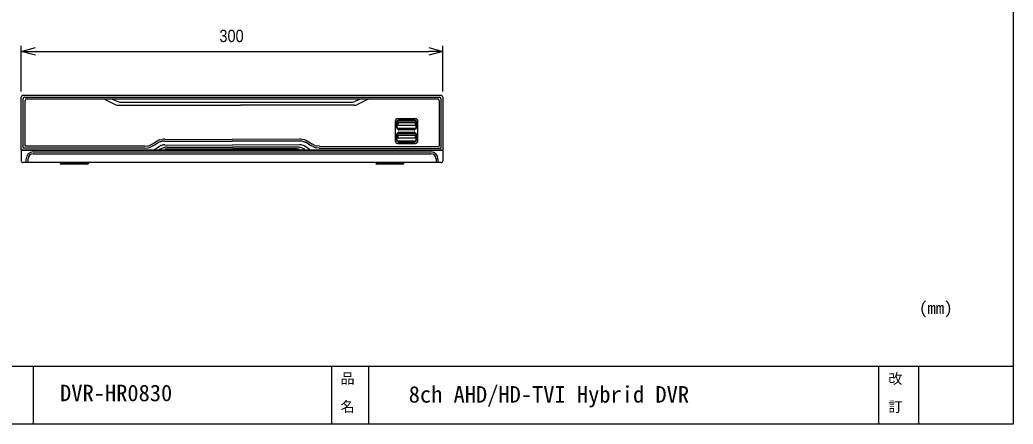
# Model space of a CAD drawing. Units: millimetres on the paper. Extents: x -139 to 141, y -98 to 91.
# Drawn here: x -35.8 to 140.9, y -98.5 to -26.5 of the extents above; entities that cross this region are included whole.
import ezdxf
from ezdxf.enums import TextEntityAlignment as Align

# ---------------------------------------------------------------- set-up
doc = ezdxf.new("R2010")
doc.units = ezdxf.units.MM
doc.layers.add('0-0_0', color=4, linetype='Continuous')
doc.layers.add('0-1_外形線', color=4, linetype='Continuous')
doc.styles.add('ＭＳ ゴシック', font='')
doc.styles.add('ＭＳ Ｐゴシック', font='')
doc.styles.get('ＭＳ ゴシック').set_extended_font_data('MS Gothic')
doc.styles.get('ＭＳ Ｐゴシック').set_extended_font_data('MS PGothic')

msp = doc.modelspace()

# ---------------------------------------------------------------- linework, layer by layer
at = {"layer": '0-0_0'}
for p, q in [((-35.542, -32.103), (-33.042, -32.103)), ((39.452, -32.103), (36.952, -32.103))]:
    msp.add_line(p, q, dxfattribs=at)
for points in [[(-33.042, -32.773), (-35.542, -32.103), (-33.042, -31.433)], [(36.952, -31.433), (39.452, -32.103), (36.952, -32.773)]]:
    msp.add_lwpolyline(points, dxfattribs=at)
at = {"layer": '0-1_外形線'}
for p, q in [((-35.542, -39.241), (-35.542, -31.103)), ((39.452, -39.241), (39.452, -31.103)), ((-33.042, -32.103), (36.952, -32.103)), ((-35.206, -39.904), (39.116, -39.904)), ((-34.937, -40.217), (38.847, -40.217)), ((-34.6, -40.553), (38.51, -40.553)), ((-20.871, -40.553), (-18.714, -41.588)), ((-19.518, -40.553), (-18.395, -41.026)), ((24.939, -40.553), (23.816, -41.026)), ((26.293, -40.553), (24.135, -41.588)), ((39.116, -40.486), (39.116, -49.325)), ((-18.248, -41.694), (3.454, -41.678)), ((-17.992, -41.11), (23.414, -41.11)), ((23.669, -41.694), (3.454, -41.678)), ((38.779, -40.822), (38.779, -48.981)), ((34.574, -44.096), (31.441, -44.096)), ((31.097, -45.515), (31.097, -44.776)), ((31.229, -44.644), (31.287, -44.644)), ((31.287, -45.647), (31.229, -45.647)), ((31.36, -44.527), (31.36, -44.644)), ((31.36, -45.647), (31.36, -45.771)), ((31.419, -44.396), (31.521, -44.396)), ((31.419, -44.476), (31.521, -44.476)), ((31.521, -45.823), (31.419, -45.823)), ((31.521, -45.903), (31.419, -45.903)), ((31.521, -44.396), (31.521, -44.344)), ((31.521, -45.823), (31.521, -45.903)), ((31.521, -45.954), (31.521, -45.903)), ((31.653, -44.212), (34.361, -44.212)), ((34.493, -44.344), (34.493, -44.396)), ((34.493, -44.396), (34.603, -44.396)), ((34.493, -44.476), (34.603, -44.476)), ((34.603, -45.823), (34.493, -45.823)), ((34.493, -45.903), (34.493, -45.954)), ((34.654, -44.527), (34.654, -44.644)), ((34.654, -45.647), (34.654, -45.771)), ((34.735, -44.644), (34.735, -44.527)), ((34.735, -44.644), (34.786, -44.644)), ((34.735, -45.647), (34.735, -45.771)), ((34.786, -45.647), (34.735, -45.647)), ((34.918, -44.776), (34.918, -45.515)), ((35.035, -48.024), (35.035, -44.557)), ((31.097, -47.767), (31.097, -47.028)), ((31.229, -46.897), (31.287, -46.897)), ((31.419, -46.648), (31.324, -46.684)), ((31.36, -46.78), (31.36, -46.897)), ((31.419, -46.648), (31.521, -46.648)), ((31.419, -46.728), (31.521, -46.728)), ((31.521, -46.648), (31.521, -46.597)), ((34.361, -46.086), (31.653, -46.086)), ((31.653, -46.465), (34.361, -46.465)), ((34.493, -46.597), (34.493, -46.648)), ((34.493, -46.648), (34.603, -46.648)), ((34.493, -46.728), (34.603, -46.728)), ((34.691, -46.684), (34.603, -46.648)), ((34.654, -46.78), (34.654, -46.897)), ((34.735, -46.78), (34.691, -46.684)), ((34.735, -46.897), (34.735, -46.78)), ((34.735, -46.897), (34.786, -46.897)), ((34.918, -47.028), (34.918, -47.767)), ((-13.558, -48.992), (-13.045, -48.914)), ((-13.507, -49.324), (-12.995, -49.247)), ((-12.757, -48.828), (-12.207, -48.575)), ((-12.616, -49.133), (-12.066, -48.88)), ((-12.063, -48.495), (-11.401, -48.057)), ((-11.878, -48.775), (-11.216, -48.338)), ((-11.507, -49.336), (-10.845, -48.899)), ((-10.952, -49.531), (-10.133, -49.227)), ((-10.881, -47.845), (-10.515, -47.762)), ((-10.807, -48.173), (-10.456, -48.093)), ((-10.659, -48.829), (-10.339, -48.756)), ((-10.017, -47.718), (1.974, -47.759)), ((-10.01, -48.054), (1.973, -48.095)), ((-9.995, -48.726), (1.971, -48.768)), ((-9.572, -49.126), (2.035, -49.126)), ((-9.511, -49.462), (2.035, -49.462)), ((13.949, -47.718), (1.958, -47.759)), ((13.942, -48.054), (1.959, -48.095)), ((13.927, -48.726), (1.962, -48.768)), ((13.504, -49.126), (2.035, -49.126)), ((13.444, -49.462), (2.035, -49.462)), ((14.884, -49.531), (14.066, -49.227)), ((14.592, -48.829), (14.271, -48.756)), ((14.74, -48.173), (14.388, -48.093)), ((14.814, -47.845), (14.447, -47.762)), ((15.439, -49.336), (14.778, -48.899)), ((15.81, -48.775), (15.148, -48.338)), ((15.995, -48.495), (15.334, -48.057)), ((16.548, -49.133), (15.998, -48.88)), ((16.689, -48.828), (16.139, -48.575)), ((17.44, -49.324), (16.927, -49.247)), ((17.49, -48.992), (16.978, -48.914)), ((17.443, -49.325), (39.116, -49.325)), ((17.512, -49.001), (38.779, -48.981)), ((31.287, -47.899), (31.229, -47.899)), ((31.36, -47.899), (31.36, -48.024)), ((31.521, -48.075), (31.419, -48.075)), ((31.521, -48.155), (31.419, -48.155)), ((31.441, -48.485), (34.574, -48.485)), ((31.521, -48.075), (31.521, -48.155)), ((31.521, -48.207), (31.521, -48.155)), ((34.361, -48.339), (31.653, -48.339)), ((34.603, -48.075), (34.493, -48.075)), ((34.493, -48.155), (34.493, -48.207)), ((34.654, -47.899), (34.654, -48.024)), ((34.735, -47.899), (34.735, -48.024)), ((34.786, -47.899), (34.735, -47.899)), ((-35.542, -49.666), (-35.542, -51.565)), ((-34.646, -51.303), (-34.646, -51.212)), ((-34.31, -51.903), (-34.31, -51.212)), ((-33.436, -50.002), (37.368, -50.002)), ((-33.436, -50.338), (37.368, -50.338)), ((-11.872, -49.531), (-11.785, -49.491)), ((15.804, -49.531), (15.717, -49.491)), ((38.242, -51.212), (38.242, -51.901)), ((38.579, -51.303), (38.579, -51.212)), ((39.12, -51.901), (-35.206, -51.901)), ((-34.646, -51.903), (-34.646, -51.303)), ((-28.602, -51.905), (-28.602, -51.975)), ((-23.804, -52.177), (-28.4, -52.177)), ((27.532, -51.905), (27.532, -51.975)), ((32.33, -52.177), (27.733, -52.177)), ((38.579, -51.303), (38.579, -51.901)), ((-139.341, -88.135), (140.925, -88.135)), ((-33.424, -88.135), (-33.424, -98.455)), ((19.632, -88.135), (19.632, -98.455)), ((26.215, -88.135), (26.215, -98.455)), ((116.997, -88.135), (116.997, -98.455)), ((124.109, -88.135), (124.109, -98.455))]:
    msp.add_line(p, q, dxfattribs=at)
for points in [[(-139.341, 91.229), (140.925, 91.229), (140.925, -98.455), (-139.341, -98.455)], [(34.537, -45.267), (31.485, -45.267), (31.485, -44.739), (34.537, -44.739)], [(34.537, -47.519), (31.485, -47.519), (31.485, -46.992), (34.537, -46.992)]]:
    msp.add_lwpolyline(points, close=True, dxfattribs=at)
for points in [[(39.452, -40.241), (39.452, -49.689), (-35.542, -49.689), (-35.542, -40.241)], [(-13.541, -49.329), (-35.206, -49.329), (-35.206, -40.486)], [(-13.566, -48.993), (-34.869, -48.993), (-34.869, -40.822)], [(31.441, -44.096), (31.265, -44.132), (31.119, -44.227), (31.016, -44.381), (30.98, -44.557), (30.98, -48.024)], [(35.035, -44.557), (34.998, -44.381), (34.903, -44.227), (34.749, -44.132), (34.574, -44.096)], [(31.229, -44.644), (31.141, -44.688), (31.097, -44.776)], [(31.097, -45.515), (31.141, -45.61), (31.229, -45.647)], [(31.419, -44.396), (31.324, -44.432), (31.287, -44.527), (31.287, -44.644)], [(31.287, -45.647), (31.36, -45.647), (31.36, -44.644), (31.287, -44.644)], [(31.287, -45.647), (31.287, -45.771), (31.324, -45.859), (31.419, -45.903)], [(31.419, -44.476), (31.382, -44.491), (31.36, -44.527)], [(31.36, -45.771), (31.382, -45.808), (31.419, -45.823)], [(31.653, -44.212), (31.558, -44.249), (31.521, -44.344)], [(31.521, -44.396), (31.521, -44.476), (34.493, -44.476), (34.493, -44.396)], [(34.493, -45.903), (34.493, -45.823), (31.521, -45.823)], [(34.493, -44.344), (34.457, -44.249), (34.361, -44.212)], [(34.493, -45.903), (34.603, -45.903), (34.691, -45.859), (34.735, -45.771)], [(34.735, -44.527), (34.691, -44.432), (34.603, -44.396)], [(34.654, -44.527), (34.639, -44.491), (34.603, -44.476)], [(34.603, -45.823), (34.639, -45.808), (34.654, -45.771)], [(34.735, -44.644), (34.654, -44.644), (34.654, -45.647), (34.735, -45.647)], [(34.918, -44.776), (34.881, -44.688), (34.786, -44.644)], [(34.786, -45.647), (34.881, -45.61), (34.918, -45.515)], [(31.229, -46.897), (31.141, -46.94), (31.097, -47.028)], [(31.324, -46.684), (31.287, -46.78), (31.287, -46.897)], [(31.287, -47.899), (31.36, -47.899), (31.36, -46.897), (31.287, -46.897)], [(31.419, -46.728), (31.382, -46.743), (31.36, -46.78)], [(31.521, -45.954), (31.558, -46.049), (31.653, -46.086)], [(31.653, -46.465), (31.558, -46.502), (31.521, -46.597)], [(31.521, -46.648), (31.521, -46.728), (34.493, -46.728), (34.493, -46.648)], [(34.361, -46.086), (34.457, -46.049), (34.493, -45.954)], [(34.493, -46.597), (34.457, -46.502), (34.361, -46.465)], [(34.654, -46.78), (34.639, -46.743), (34.603, -46.728)], [(34.735, -46.897), (34.654, -46.897), (34.654, -47.899), (34.735, -47.899)], [(34.918, -47.028), (34.881, -46.94), (34.786, -46.897)], [(30.98, -48.024), (31.016, -48.199), (31.119, -48.346), (31.265, -48.449), (31.441, -48.485)], [(31.097, -47.767), (31.141, -47.862), (31.229, -47.899)], [(31.287, -47.899), (31.287, -48.024), (31.324, -48.112), (31.419, -48.155)], [(31.36, -48.024), (31.382, -48.06), (31.419, -48.075)], [(34.493, -48.155), (34.493, -48.075), (31.521, -48.075)], [(31.521, -48.207), (31.558, -48.302), (31.653, -48.339)], [(34.361, -48.339), (34.457, -48.302), (34.493, -48.207)], [(34.493, -48.155), (34.603, -48.155), (34.691, -48.112), (34.735, -48.024)], [(34.574, -48.485), (34.749, -48.449), (34.903, -48.346), (34.998, -48.199), (35.035, -48.024)], [(34.603, -48.075), (34.639, -48.06), (34.654, -48.024)], [(34.786, -47.899), (34.881, -47.862), (34.918, -47.767)], [(-35.542, -49.666), (39.456, -49.666), (39.456, -51.565)], [(-28.602, -51.905), (-23.602, -51.905), (-23.602, -51.975)], [(27.532, -51.905), (32.531, -51.905), (32.531, -51.975)]]:
    msp.add_lwpolyline(points, dxfattribs=at)
for centre, radius, start, end in [((-35.206, -40.241), 0.336, 90, 180), ((-34.937, -40.486), 0.269, 90, 180), ((-34.6, -40.822), 0.269, 90, 180), ((38.51, -40.822), 0.269, 360, 90), ((38.847, -40.486), 0.269, 0, 90), ((39.116, -40.241), 0.336, 360, 90), ((-18.248, -40.618), 1.076, 244.37806, 270.0442), ((-17.977, -40.035), 1.076, 247.15298, 269.20766), ((23.399, -40.035), 1.076, 270.79234, 292.84702), ((23.67, -40.618), 1.076, 269.9558, 295.62194), ((-13.206, -47.851), 1.076, 278.61051, 294.71406), ((-13.206, -47.851), 1.412, 278.61051, 294.71406), ((-12.656, -47.597), 1.076, 294.71406, 303.47011), ((-12.656, -47.597), 1.412, 294.71406, 303.47011), ((-12.656, -47.597), 2.084, 294.71406, 303.47011), ((-10.808, -48.955), 1.076, 114.57794, 123.47011), ((-10.32, -50.021), 2.248, 106.05383, 114.57794), ((-10.808, -48.955), 0.74, 114.57794, 123.47011), ((-10.32, -50.021), 1.912, 106.05383, 114.57794), ((-10.645, -48.894), 1.076, 102.71643, 106.05383), ((-10.645, -48.894), 0.74, 102.71643, 106.05383), ((-10.808, -48.955), 0.0672, 114.57794, 123.47011), ((-10.32, -50.021), 1.24, 106.05383, 114.57794), ((-10.645, -48.894), 0.0672, 102.71643, 106.05383), ((-9.756, -53.455), 5.743, 92.59929, 97.58767), ((-9.756, -53.455), 5.407, 92.68496, 97.43051), ((-9.756, -53.455), 4.734, 92.88292, 97.06733), ((-9.572, -50.74), 1.614, 90, 110.36816), ((-9.511, -51.076), 1.614, 90, 106.76338), ((13.444, -51.076), 1.614, 73.23662, 90), ((13.504, -50.74), 1.614, 69.63184, 90), ((13.689, -53.455), 4.734, 82.93267, 87.11708), ((13.689, -53.455), 5.407, 82.56949, 87.31504), ((13.689, -53.455), 5.743, 82.41233, 87.40071), ((14.577, -48.894), 0.0672, 73.94617, 77.28357), ((14.253, -50.021), 1.24, 65.42206, 73.94617), ((14.577, -48.894), 0.74, 73.94617, 77.28357), ((14.74, -48.955), 0.0672, 56.52989, 65.42206), ((14.253, -50.021), 1.912, 65.42206, 73.94617), ((14.577, -48.894), 1.076, 73.94617, 77.28357), ((14.253, -50.021), 2.248, 65.42206, 73.94617), ((14.74, -48.955), 0.74, 56.52989, 65.42206), ((14.74, -48.955), 1.076, 56.52989, 65.42206), ((16.589, -47.597), 2.084, 236.52989, 245.28594), ((16.589, -47.597), 1.412, 236.52989, 245.28594), ((16.589, -47.597), 1.076, 236.52989, 245.28594), ((17.139, -47.851), 1.412, 245.28594, 261.38949), ((17.139, -47.851), 1.076, 245.28594, 261.38949), ((-33.436, -51.212), 1.21, 90, 180), ((-33.436, -51.212), 0.874, 90, 180), ((37.368, -51.212), 1.21, 0, 90), ((37.368, -51.212), 0.874, 0, 90), ((-35.206, -51.565), 0.336, 180, 270), ((-28.4, -51.975), 0.202, 180, 270), ((-23.804, -51.975), 0.202, 270, 0), ((27.733, -51.975), 0.202, 180, 270), ((32.33, -51.975), 0.202, 270, 0), ((39.12, -51.565), 0.336, 270, 360)]:
    msp.add_arc(centre, radius, start, end, dxfattribs=at)

# ---------------------------------------------------------------- texts
at = {"layer": '0-1_外形線', "style": 'ＭＳ Ｐゴシック', "width": 0.9}
msp.add_text('300', height=2.199, dxfattribs=at).set_placement((-0.295, -31.103), align=Align.BOTTOM_LEFT)
at = {"layer": '0-1_外形線', "color": 134, "style": 'ＭＳ ゴシック'}
msp.add_text('(mm)', height=2.199, dxfattribs=at).set_placement((124.175, -79.53), align=Align.BOTTOM_LEFT)
at = {"layer": '0-1_外形線'}
for s, height, style, p in [(' 品', 1.833, 'ＭＳ Ｐゴシック', (20.591, -91.798)), (' 改', 1.833, 'ＭＳ Ｐゴシック', (118.057, -91.815)), ('DVR-HR0830', 2.933, 'ＭＳ ゴシック', (-28.64, -95.25)), ('8ch AHD/HD-TVI Hybrid DVR', 2.933, 'ＭＳ ゴシック', (33.386, -95.499)), (' 名', 1.833, 'ＭＳ Ｐゴシック', (20.591, -96.798)), (' 訂', 1.833, 'ＭＳ Ｐゴシック', (118.057, -96.815))]:
    msp.add_text(s, height=height, dxfattribs=dict(at, style=style)).set_placement(p, align=Align.BOTTOM_LEFT)

doc.saveas('drawing.dxf')
